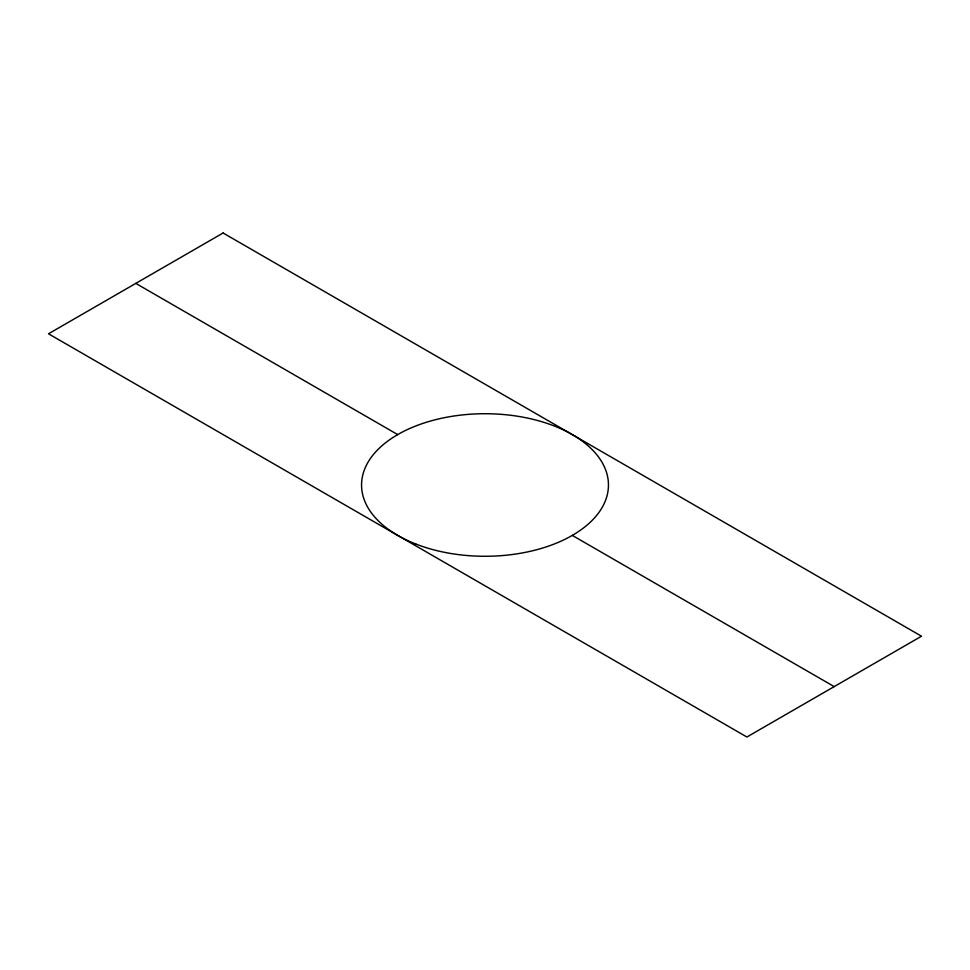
<?xml version="1.0" encoding="UTF-8"?>
<svg xmlns="http://www.w3.org/2000/svg" width="970" height="970" viewBox="0 0 970 970"><rect width="100%" height="100%" fill="white"/><g stroke="black" fill="none" stroke-linecap="round" stroke-linejoin="round"><path stroke-width="1.45" d="M135.8 283.385L397.7 434.596M572.3 535.404L834.2 686.614M223.1 232.994L48.5 333.789L746.9 737.006L921.5 636.211L223.1 232.994M415.803 544.024A123.457 71.283 0 0 0 608.141 490.08A123.457 71.283 0 0 0 431.056 420.883A123.457 71.283 0 0 0 415.803 544.024"/></g></svg>
